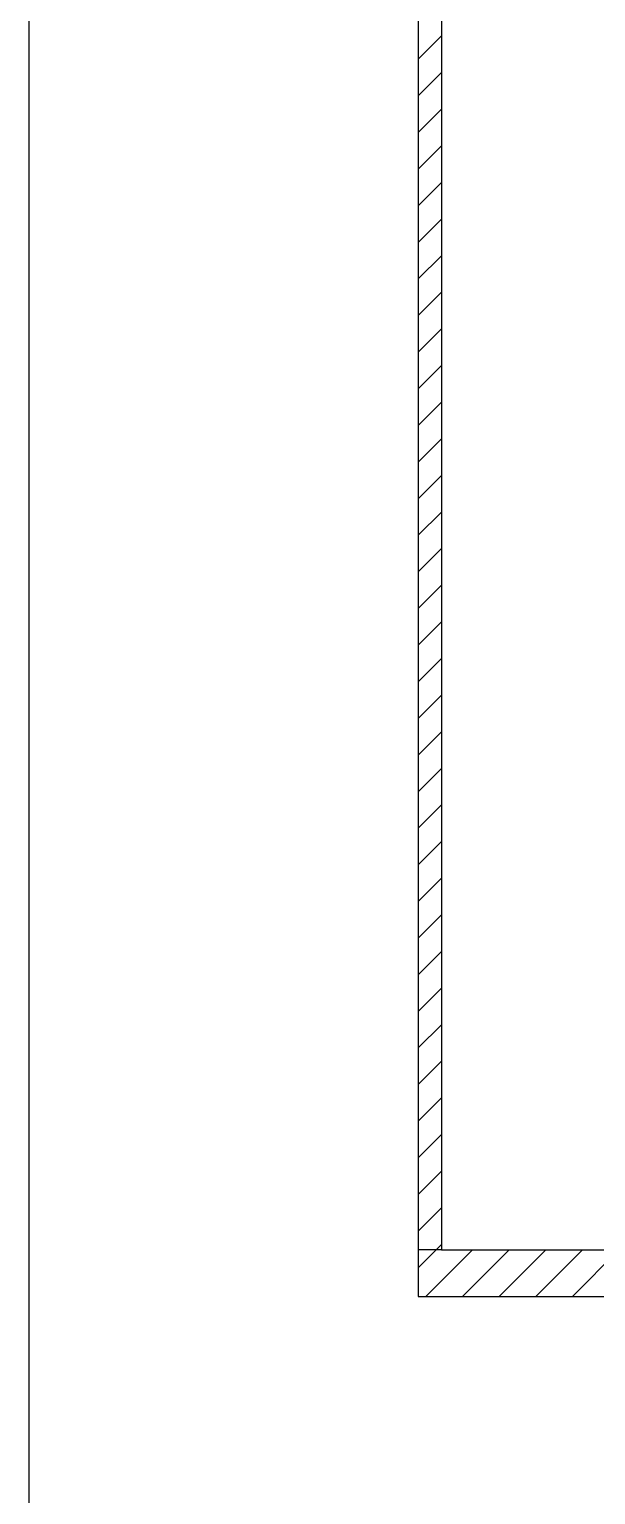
# Model space of a CAD drawing. Header units: millimetres. Extents: x 1573 to 2177, y 1587 to 1932.
# Drawn here: x 1900.545 to 1900.873, y 1911.016 to 1911.864 of the extents above; entities that cross this region are included whole.
import ezdxf

# ---------------------------------------------------------------- set-up
doc = ezdxf.new("R2010")
doc.units = ezdxf.units.MM
doc.header["$LTSCALE"] = 0.03
doc.layers.add('-HIDRO', color=8, linetype='Continuous')

msp = doc.modelspace()

# ---------------------------------------------------------------- linework, layer by layer
at = {"layer": '-HIDRO'}
for p, q in [((1900.54539, 1908.8053), (1900.54539, 1913.2753)), ((1900.77039, 1913.2753), (1900.77039, 1911.1303)), ((1900.78389, 1912.2763), (1900.78389, 1911.1573)), ((1900.77039, 1911.84707), (1900.78389, 1911.86057)), ((1900.77039, 1911.82586), (1900.78389, 1911.83936)), ((1900.77039, 1911.80464), (1900.78389, 1911.81814)), ((1900.77039, 1911.78343), (1900.78389, 1911.79693)), ((1900.77039, 1911.76222), (1900.78389, 1911.77572)), ((1900.77039, 1911.741), (1900.78389, 1911.7545)), ((1900.77039, 1911.71979), (1900.78389, 1911.73329)), ((1900.77039, 1911.69858), (1900.78389, 1911.71208)), ((1900.77039, 1911.67736), (1900.78389, 1911.69086)), ((1900.77039, 1911.65615), (1900.78389, 1911.66965)), ((1900.77039, 1911.63494), (1900.78389, 1911.64844)), ((1900.77039, 1911.61372), (1900.78389, 1911.62722)), ((1900.77039, 1911.59251), (1900.78389, 1911.60601)), ((1900.77039, 1911.5713), (1900.78389, 1911.5848)), ((1900.77039, 1911.55008), (1900.78389, 1911.56358)), ((1900.77039, 1911.52887), (1900.78389, 1911.54237)), ((1900.77039, 1911.50766), (1900.78389, 1911.52116)), ((1900.77039, 1911.48644), (1900.78389, 1911.49994)), ((1900.77039, 1911.46523), (1900.78389, 1911.47873)), ((1900.77039, 1911.44402), (1900.78389, 1911.45752)), ((1900.77039, 1911.4228), (1900.78389, 1911.4363)), ((1900.77039, 1911.40159), (1900.78389, 1911.41509)), ((1900.77039, 1911.38038), (1900.78389, 1911.39388)), ((1900.77039, 1911.35916), (1900.78389, 1911.37266)), ((1900.77039, 1911.33795), (1900.78389, 1911.35145)), ((1900.77039, 1911.31674), (1900.78389, 1911.33024)), ((1900.77039, 1911.29553), (1900.78389, 1911.30903)), ((1900.77039, 1911.27431), (1900.78389, 1911.28781)), ((1900.77039, 1911.2531), (1900.78389, 1911.2666)), ((1900.77039, 1911.23189), (1900.78389, 1911.24539)), ((1900.77039, 1911.21067), (1900.78389, 1911.22417)), ((1900.77039, 1911.18946), (1900.78389, 1911.20296)), ((1900.77039, 1911.16825), (1900.78389, 1911.18175)), ((1900.77039, 1911.14703), (1900.78389, 1911.16053)), ((1900.78389, 1911.1573), (1900.77039, 1911.1573)), ((1900.77487, 1911.1303), (1900.80187, 1911.1573)), ((1900.78389, 1911.1573), (1901.44539, 1911.1573)), ((1900.79608, 1911.1303), (1900.82308, 1911.1573)), ((1900.81729, 1911.1303), (1900.84429, 1911.1573)), ((1900.83851, 1911.1303), (1900.86551, 1911.1573)), ((1900.85972, 1911.1303), (1900.88672, 1911.1573)), ((1900.77039, 1911.1303), (1906.51089, 1911.1303))]:
    msp.add_line(p, q, dxfattribs=at)

doc.saveas('drawing.dxf')
